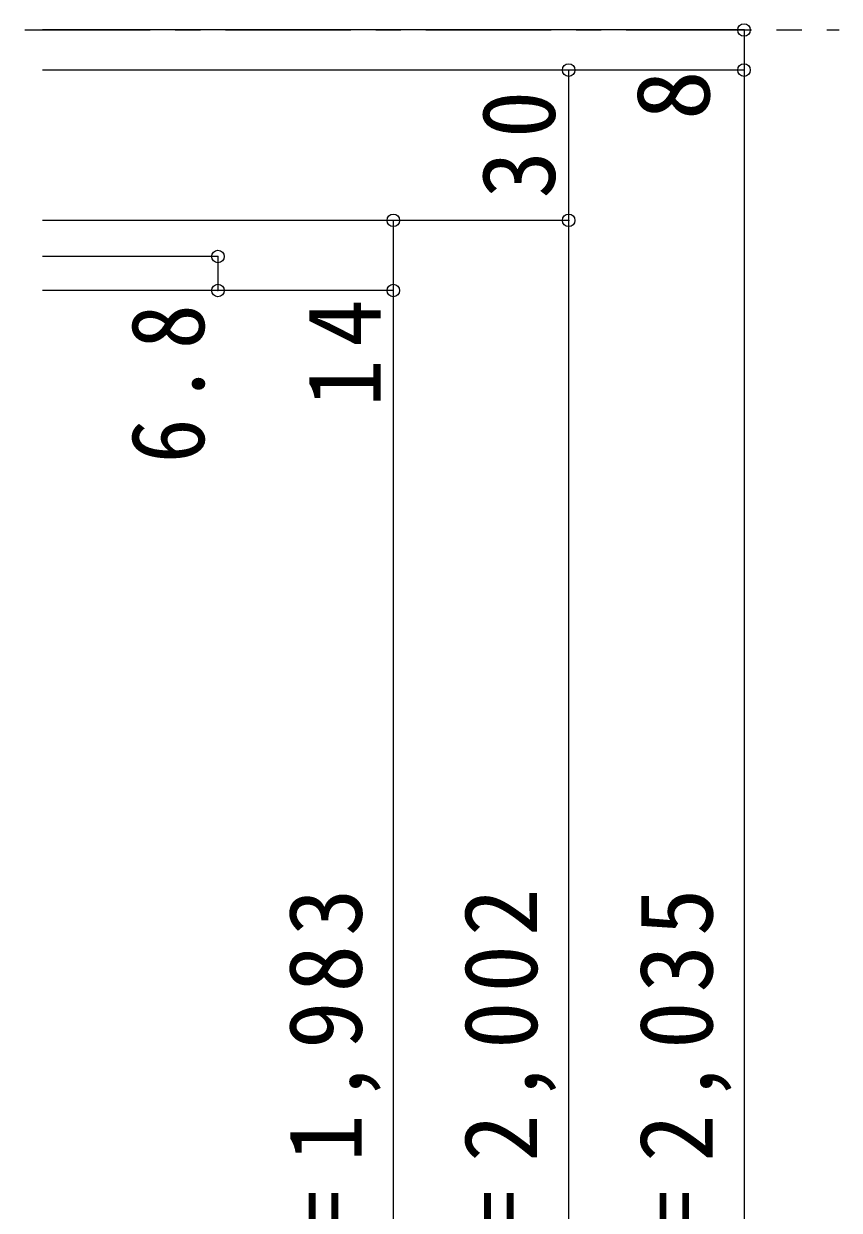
# Model space of a CAD drawing. Units: millimetres at full size, sheet at 1:5; details may follow other scales. Extents: x -973 to 977, y -718 to 696.
# Drawn here: x 351.2 to 514, y -294.8 to -57.9 of the extents above; entities that cross this region are included whole.
import ezdxf
from ezdxf.enums import TextEntityAlignment as Align

# ---------------------------------------------------------------- set-up
doc = ezdxf.new("R2010")
doc.units = ezdxf.units.MM
doc.header["$LTSCALE"] = 5
doc.header["$PDMODE"] = 32
doc.header["$PDSIZE"] = 2.5
doc.linetypes.add('CHAIN1', pattern=[8, 5, -1, 1, -1])
doc.layers.add('0-1_通り芯', color=4, linetype='CHAIN1')
doc.layers.add('0-B_寸法', color=7, linetype='Continuous')
doc.styles.add('ＭＳ ゴシック', font='')
doc.styles.get('ＭＳ ゴシック').set_extended_font_data('MS Gothic')

msp = doc.modelspace()

# ---------------------------------------------------------------- linework, layer by layer
at = {"layer": '0-1_通り芯'}
msp.add_line((111.486, -59.167), (513.986, -59.167), dxfattribs=at)
at = {"layer": '0-B_寸法', "color": 4}
for p, q in [((494.986, -59.167), (354.986, -59.167)), ((494.986, -59.167), (494.986, -67.167)), ((494.986, -67.167), (354.986, -67.167)), ((459.986, -502.167), (459.986, -67.167)), ((494.986, -67.167), (494.986, -517.167)), ((459.986, -97.167), (354.986, -97.167)), ((424.986, -97.167), (424.986, -497.167)), ((389.986, -104.367), (354.986, -104.367)), ((389.986, -104.367), (389.986, -111.167)), ((424.986, -111.167), (354.986, -111.167))]:
    msp.add_line(p, q, dxfattribs=at)
at = {"layer": '0-B_寸法'}
for p in [(494.986, -59.167), (459.986, -67.167), (494.986, -67.167), (424.986, -97.167), (459.986, -97.167), (389.986, -104.367), (389.986, -111.167), (424.986, -111.167)]:
    msp.add_point(p, dxfattribs=at)

# ---------------------------------------------------------------- texts
at = {"layer": '0-B_寸法', "style": 'ＭＳ ゴシック'}
msp.add_text('8', height=14.66, rotation=90, dxfattribs=at).set_placement((492.486, -77.167), align=Align.BOTTOM_LEFT)
at = {"layer": '0-B_寸法', "char_height": 14.66, "attachment_point": 7, "rotation": 90, "style": 'ＭＳ ゴシック'}
for s, insert in [('\\T1.27;\\W0.95;30', (457.486, -92.792)), ('\\T1.27;\\W0.95;14', (422.486, -134.417)), ('\\T1.27;\\W0.9;6.8', (387.486, -145.667)), ('\\T1.19;\\W0.95;ＤＨ＝1,983', (422.486, -352.917)), ('\\T1.19;\\W0.95;枠内＝2,002', (457.486, -352.917)), ('\\T1.19;\\W0.95;枠外＝2,035', (492.486, -352.917))]:
    msp.add_mtext(s, dxfattribs=dict(at, insert=insert))

doc.saveas('drawing.dxf')
